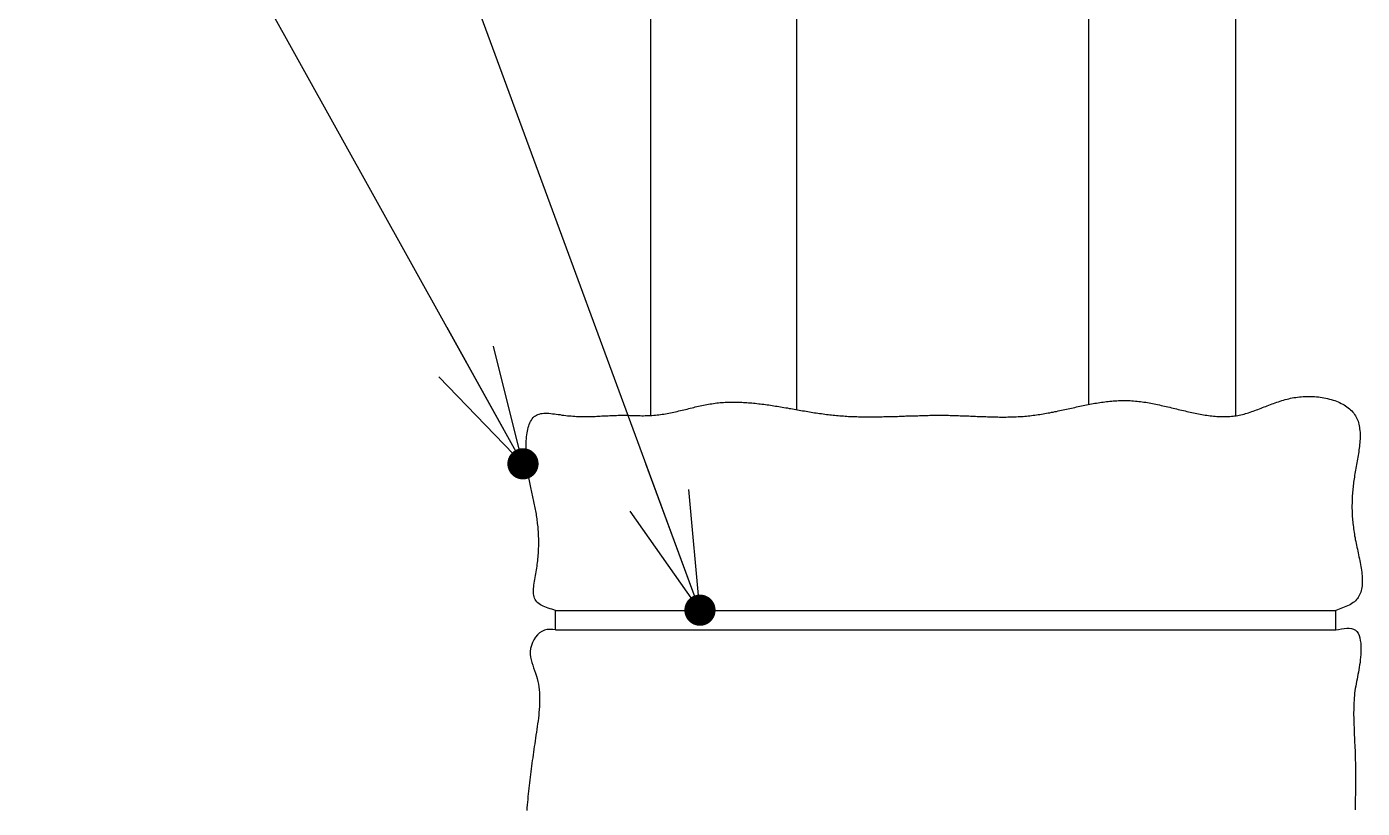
# Model space of a CAD drawing. Extents: x 443 to 1217, y -1921 to -677.
# Drawn here: x 535.81 to 558.04, y -1002.88 to -989.88 of the extents above; entities that cross this region are included whole.
import ezdxf

# ---------------------------------------------------------------- set-up
doc = ezdxf.new("R2010")
doc.units = 0
doc.header["$MEASUREMENT"] = 0
doc.layers.get('0').update_dxf_attribs({"linetype": 'CONTINUOUS'})
doc.layers.add('3', color=8, linetype='CONTINUOUS')
doc.layers.add('5', color=7, linetype='CONTINUOUS')

msp = doc.modelspace()

# ---------------------------------------------------------------- linework, layer by layer
at = {"color": 7, "linetype": 'Continuous'}
for p, q in [((547.017, -999.588), (537.525, -973.841)), ((544.071, -997.151), (535.81, -982.298))]:
    msp.add_line(p, q, dxfattribs=at)
at = {"color": 0}
for p, q in [((544.071, -997.151), (542.809, -994.882)), ((544.071, -997.151), (543.58, -995.195)), ((544.071, -997.151), (542.668, -995.703)), ((547.017, -999.588), (546.119, -997.151)), ((547.017, -999.588), (546.833, -997.579)), ((547.017, -999.588), (545.854, -997.94))]:
    msp.add_line(p, q, dxfattribs=at)
at = {"color": 0, "const_width": 0.26}
for points in [[(544.004, -997.263, 1), (544.138, -997.04, 1), (544.004, -997.263)], [(546.934, -999.687, 1), (547.101, -999.488, 1), (546.934, -999.687)]]:
    msp.add_lwpolyline(points, format="xyb", dxfattribs=at)
at = {"layer": '3', "color": 3}
for p, q in [((557.027, -996.036), (557.059, -996.033)), ((557.059, -996.033), (557.09, -996.031)), ((557.09, -996.031), (557.122, -996.03)), ((557.122, -996.03), (557.154, -996.03)), ((557.154, -996.03), (557.185, -996.03)), ((557.185, -996.03), (557.217, -996.033)), ((557.217, -996.033), (557.248, -996.034)), ((546.72, -996.259), (546.747, -996.253)), ((546.747, -996.253), (546.775, -996.246)), ((546.775, -996.246), (546.802, -996.24)), ((546.802, -996.24), (546.83, -996.233)), ((546.83, -996.233), (546.857, -996.225)), ((546.857, -996.225), (546.885, -996.219)), ((546.885, -996.219), (546.913, -996.212)), ((546.913, -996.212), (546.94, -996.206)), ((546.94, -996.206), (546.967, -996.199)), ((546.967, -996.199), (546.994, -996.194)), ((546.994, -996.194), (547.023, -996.187)), ((547.023, -996.187), (547.05, -996.182)), ((547.05, -996.182), (547.077, -996.175)), ((547.077, -996.175), (547.104, -996.17)), ((547.104, -996.17), (547.133, -996.164)), ((547.133, -996.164), (547.16, -996.16)), ((547.16, -996.16), (547.187, -996.156)), ((547.187, -996.156), (547.215, -996.151)), ((547.215, -996.151), (547.243, -996.147)), ((547.243, -996.147), (547.27, -996.143)), ((547.27, -996.143), (547.298, -996.139)), ((547.298, -996.139), (547.326, -996.137)), ((547.326, -996.137), (547.353, -996.134)), ((547.353, -996.134), (547.381, -996.132)), ((547.381, -996.132), (547.408, -996.129)), ((547.408, -996.129), (547.437, -996.128)), ((547.437, -996.128), (547.464, -996.127)), ((547.464, -996.127), (547.492, -996.126)), ((547.492, -996.126), (547.52, -996.125)), ((547.52, -996.125), (547.548, -996.125)), ((547.548, -996.125), (547.575, -996.124)), ((547.575, -996.124), (547.603, -996.125)), ((547.603, -996.125), (547.631, -996.125)), ((547.631, -996.125), (547.659, -996.126)), ((547.659, -996.126), (547.686, -996.126)), ((547.686, -996.126), (547.715, -996.127)), ((547.715, -996.127), (547.743, -996.129)), ((547.743, -996.129), (547.77, -996.131)), ((547.77, -996.131), (547.799, -996.133)), ((547.799, -996.133), (547.827, -996.135)), ((547.827, -996.135), (547.854, -996.137)), ((547.854, -996.137), (547.882, -996.139)), ((547.882, -996.139), (547.911, -996.141)), ((547.911, -996.141), (547.938, -996.145)), ((547.938, -996.145), (547.966, -996.148)), ((547.966, -996.148), (547.995, -996.151)), ((547.995, -996.151), (548.022, -996.155)), ((548.022, -996.155), (548.05, -996.158)), ((548.05, -996.158), (548.079, -996.161)), ((548.079, -996.161), (548.107, -996.165)), ((548.107, -996.165), (548.135, -996.169)), ((548.135, -996.169), (548.163, -996.173)), ((548.163, -996.173), (548.191, -996.177)), ((548.191, -996.177), (548.219, -996.182)), ((548.219, -996.182), (548.248, -996.186)), ((548.248, -996.186), (548.276, -996.191)), ((548.276, -996.191), (548.303, -996.195)), ((548.303, -996.195), (548.331, -996.199)), ((548.331, -996.199), (548.36, -996.204)), ((548.36, -996.204), (548.388, -996.209)), ((548.388, -996.209), (548.416, -996.213)), ((548.416, -996.213), (548.445, -996.219)), ((548.445, -996.219), (548.473, -996.223)), ((548.473, -996.223), (548.5, -996.229)), ((548.5, -996.229), (548.529, -996.233)), ((548.529, -996.233), (548.557, -996.238)), ((548.557, -996.238), (548.585, -996.243)), ((548.585, -996.243), (548.614, -996.248)), ((548.614, -996.248), (548.642, -996.253)), ((548.642, -996.253), (548.67, -996.258)), ((553.036, -996.261), (553.063, -996.255)), ((553.063, -996.255), (553.092, -996.248)), ((553.092, -996.248), (553.119, -996.243)), ((553.119, -996.243), (553.147, -996.236)), ((553.147, -996.236), (553.175, -996.231)), ((553.175, -996.231), (553.202, -996.224)), ((553.202, -996.224), (553.23, -996.218)), ((553.23, -996.218), (553.257, -996.212)), ((553.257, -996.212), (553.286, -996.206)), ((553.286, -996.206), (553.313, -996.2)), ((553.313, -996.2), (553.341, -996.194)), ((553.341, -996.194), (553.369, -996.188)), ((553.369, -996.188), (553.397, -996.183)), ((553.397, -996.183), (553.424, -996.176)), ((553.424, -996.176), (553.453, -996.171)), ((553.453, -996.171), (553.48, -996.165)), ((553.48, -996.165), (553.508, -996.16)), ((553.508, -996.16), (553.535, -996.156)), ((553.535, -996.156), (553.564, -996.15)), ((553.564, -996.15), (553.591, -996.145)), ((553.591, -996.145), (553.619, -996.14)), ((553.619, -996.14), (553.647, -996.136)), ((553.647, -996.136), (553.675, -996.132)), ((553.675, -996.132), (553.703, -996.127)), ((553.703, -996.127), (553.73, -996.124)), ((553.73, -996.124), (553.759, -996.12)), ((553.759, -996.12), (553.786, -996.116)), ((553.786, -996.116), (553.814, -996.113)), ((553.814, -996.113), (553.843, -996.111)), ((553.843, -996.111), (553.871, -996.108)), ((553.871, -996.108), (553.898, -996.106)), ((553.898, -996.106), (553.927, -996.103)), ((553.927, -996.103), (553.955, -996.102)), ((553.955, -996.102), (553.983, -996.1)), ((553.983, -996.1), (554.011, -996.099)), ((554.011, -996.099), (554.039, -996.099)), ((554.039, -996.099), (554.067, -996.099)), ((554.067, -996.099), (554.096, -996.099)), ((554.096, -996.099), (554.124, -996.099)), ((554.124, -996.099), (554.152, -996.1)), ((554.152, -996.1), (554.181, -996.101)), ((554.181, -996.101), (554.209, -996.102)), ((554.209, -996.102), (554.237, -996.104)), ((554.237, -996.104), (554.266, -996.108)), ((554.266, -996.108), (554.294, -996.11)), ((554.294, -996.11), (554.322, -996.113)), ((554.322, -996.113), (554.351, -996.116)), ((554.351, -996.116), (554.38, -996.121)), ((554.38, -996.121), (554.408, -996.124)), ((554.408, -996.124), (554.437, -996.128)), ((554.437, -996.128), (554.465, -996.134)), ((554.465, -996.134), (554.493, -996.138)), ((554.493, -996.138), (554.522, -996.144)), ((554.522, -996.144), (554.551, -996.149)), ((554.551, -996.149), (554.579, -996.155)), ((554.579, -996.155), (554.608, -996.16)), ((554.608, -996.16), (554.636, -996.167)), ((554.636, -996.167), (554.666, -996.172)), ((554.666, -996.172), (554.694, -996.179)), ((554.694, -996.179), (554.722, -996.185)), ((554.722, -996.185), (554.751, -996.192)), ((554.751, -996.192), (554.78, -996.198)), ((554.78, -996.198), (554.808, -996.205)), ((554.808, -996.205), (554.837, -996.211)), ((554.837, -996.211), (554.865, -996.218)), ((554.865, -996.218), (554.893, -996.225)), ((554.893, -996.225), (554.922, -996.232)), ((554.922, -996.232), (554.95, -996.238)), ((554.95, -996.238), (554.979, -996.246)), ((554.979, -996.246), (555.008, -996.253)), ((555.008, -996.253), (555.036, -996.259)), ((556.28, -996.256), (556.306, -996.246)), ((556.306, -996.246), (556.331, -996.236)), ((556.331, -996.236), (556.357, -996.226)), ((556.357, -996.226), (556.383, -996.217)), ((556.383, -996.217), (556.409, -996.206)), ((556.409, -996.206), (556.435, -996.196)), ((556.435, -996.196), (556.462, -996.186)), ((556.462, -996.186), (556.488, -996.175)), ((556.488, -996.175), (556.514, -996.165)), ((556.514, -996.165), (556.541, -996.156)), ((556.541, -996.156), (556.567, -996.146)), ((556.567, -996.146), (556.595, -996.136)), ((556.595, -996.136), (556.622, -996.126)), ((556.622, -996.126), (556.649, -996.118)), ((556.649, -996.118), (556.676, -996.109)), ((556.676, -996.109), (556.705, -996.1)), ((556.705, -996.1), (556.733, -996.091)), ((556.733, -996.091), (556.761, -996.084)), ((556.761, -996.084), (556.79, -996.076)), ((556.79, -996.076), (556.818, -996.068)), ((556.818, -996.068), (556.847, -996.062)), ((556.847, -996.062), (556.877, -996.056)), ((556.877, -996.056), (556.906, -996.051)), ((556.906, -996.051), (556.936, -996.046)), ((556.936, -996.046), (556.966, -996.042)), ((556.966, -996.042), (556.997, -996.038)), ((556.997, -996.038), (557.027, -996.036)), ((557.248, -996.034), (557.28, -996.037)), ((557.28, -996.037), (557.312, -996.04)), ((557.312, -996.04), (557.343, -996.043)), ((557.343, -996.043), (557.375, -996.048)), ((557.375, -996.048), (557.405, -996.053)), ((557.405, -996.053), (557.437, -996.06)), ((557.437, -996.06), (557.466, -996.066)), ((557.466, -996.066), (557.497, -996.074)), ((557.497, -996.074), (557.526, -996.082)), ((557.526, -996.082), (557.556, -996.09)), ((557.556, -996.09), (557.584, -996.1)), ((557.584, -996.1), (557.612, -996.111)), ((557.612, -996.111), (557.64, -996.122)), ((557.64, -996.122), (557.666, -996.133)), ((557.666, -996.133), (557.692, -996.146)), ((557.692, -996.146), (557.717, -996.159)), ((557.717, -996.159), (557.741, -996.173)), ((557.741, -996.173), (557.765, -996.187)), ((557.765, -996.187), (557.788, -996.203)), ((557.788, -996.203), (557.809, -996.219)), ((557.809, -996.219), (557.829, -996.235)), ((557.829, -996.235), (557.849, -996.253)), ((557.849, -996.253), (557.867, -996.271)), ((544.176, -996.495), (544.187, -996.468)), ((544.187, -996.468), (544.199, -996.446)), ((544.199, -996.446), (544.212, -996.423)), ((544.212, -996.423), (544.226, -996.402)), ((544.226, -996.402), (544.242, -996.383)), ((544.242, -996.383), (544.259, -996.367)), ((544.259, -996.367), (544.277, -996.353)), ((544.277, -996.353), (544.298, -996.341)), ((544.298, -996.341), (544.32, -996.331)), ((544.32, -996.331), (544.343, -996.323)), ((544.343, -996.323), (544.367, -996.317)), ((544.367, -996.317), (544.393, -996.314)), ((544.393, -996.314), (544.419, -996.311)), ((544.419, -996.311), (544.446, -996.31)), ((544.446, -996.31), (544.475, -996.31)), ((544.475, -996.31), (544.504, -996.311)), ((544.504, -996.311), (544.535, -996.315)), ((544.535, -996.315), (544.564, -996.318)), ((544.564, -996.318), (544.596, -996.321)), ((544.596, -996.321), (544.626, -996.326)), ((544.626, -996.326), (544.658, -996.33)), ((544.658, -996.33), (544.688, -996.334)), ((544.688, -996.334), (544.72, -996.34)), ((544.72, -996.34), (544.751, -996.343)), ((544.751, -996.343), (544.782, -996.347)), ((544.782, -996.347), (544.812, -996.351)), ((544.812, -996.351), (544.843, -996.354)), ((544.843, -996.354), (544.872, -996.356)), ((544.872, -996.356), (544.903, -996.358)), ((544.903, -996.358), (544.932, -996.361)), ((544.932, -996.361), (544.962, -996.362)), ((544.962, -996.362), (544.991, -996.363)), ((544.991, -996.363), (545.019, -996.364)), ((545.019, -996.364), (545.048, -996.365)), ((545.048, -996.365), (545.077, -996.365)), ((545.077, -996.365), (545.106, -996.365)), ((545.106, -996.365), (545.134, -996.365)), ((545.134, -996.365), (545.161, -996.365)), ((545.161, -996.365), (545.19, -996.364)), ((545.19, -996.364), (545.218, -996.363)), ((545.218, -996.363), (545.245, -996.363)), ((545.245, -996.363), (545.272, -996.362)), ((545.272, -996.362), (545.301, -996.361)), ((545.301, -996.361), (545.328, -996.359)), ((545.328, -996.359), (545.355, -996.358)), ((545.355, -996.358), (545.382, -996.356)), ((545.382, -996.356), (545.41, -996.355)), ((545.41, -996.355), (545.437, -996.354)), ((545.437, -996.354), (545.464, -996.353)), ((545.464, -996.353), (545.491, -996.352)), ((545.491, -996.352), (545.519, -996.35)), ((545.519, -996.35), (545.546, -996.349)), ((545.546, -996.349), (545.574, -996.347)), ((545.574, -996.347), (545.601, -996.347)), ((545.601, -996.347), (545.629, -996.346)), ((545.629, -996.346), (545.656, -996.345)), ((545.656, -996.345), (545.683, -996.345)), ((545.683, -996.345), (545.712, -996.345)), ((545.712, -996.345), (545.739, -996.345)), ((545.739, -996.345), (545.767, -996.345)), ((545.767, -996.345), (545.794, -996.345)), ((545.794, -996.345), (545.823, -996.345)), ((545.823, -996.345), (545.851, -996.346)), ((545.851, -996.346), (545.878, -996.347)), ((545.878, -996.347), (545.907, -996.347)), ((545.907, -996.347), (545.935, -996.349)), ((545.935, -996.349), (545.963, -996.349)), ((545.963, -996.349), (545.992, -996.35)), ((545.992, -996.35), (546.02, -996.35)), ((546.02, -996.35), (546.048, -996.351)), ((546.048, -996.351), (546.077, -996.351)), ((546.077, -996.351), (546.105, -996.35)), ((546.105, -996.35), (546.133, -996.35)), ((546.133, -996.35), (546.162, -996.349)), ((546.162, -996.349), (546.19, -996.347)), ((546.19, -996.347), (546.218, -996.346)), ((546.218, -996.346), (546.247, -996.344)), ((546.247, -996.344), (546.275, -996.342)), ((546.275, -996.342), (546.303, -996.339)), ((546.303, -996.339), (546.331, -996.335)), ((546.331, -996.335), (546.359, -996.332)), ((546.359, -996.332), (546.387, -996.328)), ((546.387, -996.328), (546.414, -996.323)), ((546.414, -996.323), (546.443, -996.319)), ((546.443, -996.319), (546.47, -996.314)), ((546.47, -996.314), (546.498, -996.308)), ((546.498, -996.308), (546.526, -996.303)), ((546.526, -996.303), (546.554, -996.297)), ((546.554, -996.297), (546.581, -996.292)), ((546.581, -996.292), (546.61, -996.285)), ((546.61, -996.285), (546.637, -996.279)), ((546.637, -996.279), (546.664, -996.272)), ((546.664, -996.272), (546.692, -996.266)), ((546.692, -996.266), (546.72, -996.259)), ((548.67, -996.258), (548.699, -996.262)), ((548.699, -996.262), (548.727, -996.268)), ((548.727, -996.268), (548.755, -996.272)), ((548.755, -996.272), (548.783, -996.278)), ((548.783, -996.278), (548.811, -996.282)), ((548.811, -996.282), (548.839, -996.286)), ((548.839, -996.286), (548.868, -996.292)), ((548.868, -996.292), (548.896, -996.296)), ((548.896, -996.296), (548.924, -996.301)), ((548.924, -996.301), (548.953, -996.305)), ((548.953, -996.305), (548.981, -996.309)), ((548.981, -996.309), (549.009, -996.314)), ((549.009, -996.314), (549.038, -996.317)), ((549.038, -996.317), (549.066, -996.321)), ((549.066, -996.321), (549.094, -996.325)), ((549.094, -996.325), (549.123, -996.329)), ((549.123, -996.329), (549.15, -996.332)), ((549.15, -996.332), (549.178, -996.335)), ((549.178, -996.335), (549.207, -996.339)), ((549.207, -996.339), (549.235, -996.342)), ((549.235, -996.342), (549.263, -996.345)), ((549.263, -996.345), (549.292, -996.347)), ((549.292, -996.347), (549.32, -996.35)), ((549.32, -996.35), (549.348, -996.353)), ((549.348, -996.353), (549.377, -996.355)), ((549.377, -996.355), (549.405, -996.356)), ((549.405, -996.356), (549.432, -996.358)), ((549.432, -996.358), (549.461, -996.361)), ((549.461, -996.361), (549.489, -996.362)), ((549.489, -996.362), (549.517, -996.363)), ((549.517, -996.363), (549.546, -996.365)), ((549.546, -996.365), (549.574, -996.366)), ((549.574, -996.366), (549.602, -996.367)), ((549.602, -996.367), (549.631, -996.367)), ((549.631, -996.367), (549.658, -996.368)), ((549.658, -996.368), (549.686, -996.369)), ((549.686, -996.369), (549.714, -996.369)), ((549.714, -996.369), (549.743, -996.369)), ((549.743, -996.369), (549.771, -996.37)), ((549.771, -996.37), (549.799, -996.37)), ((549.799, -996.37), (549.828, -996.37)), ((549.828, -996.37), (549.855, -996.37)), ((549.855, -996.37), (549.883, -996.37)), ((549.883, -996.37), (549.912, -996.37)), ((549.912, -996.37), (549.94, -996.369)), ((549.94, -996.369), (549.968, -996.369)), ((549.968, -996.369), (549.997, -996.369)), ((549.997, -996.369), (550.025, -996.368)), ((550.025, -996.368), (550.052, -996.368)), ((550.052, -996.368), (550.081, -996.367)), ((550.081, -996.367), (550.109, -996.367)), ((550.109, -996.367), (550.137, -996.366)), ((550.137, -996.366), (550.166, -996.365)), ((550.166, -996.365), (550.194, -996.365)), ((550.194, -996.365), (550.222, -996.364)), ((550.222, -996.364), (550.25, -996.363)), ((550.25, -996.363), (550.278, -996.362)), ((550.278, -996.362), (550.306, -996.362)), ((550.306, -996.362), (550.335, -996.361)), ((550.335, -996.361), (550.363, -996.359)), ((550.363, -996.359), (550.391, -996.358)), ((550.391, -996.358), (550.42, -996.357)), ((550.42, -996.357), (550.447, -996.356)), ((550.447, -996.356), (550.475, -996.355)), ((550.475, -996.355), (550.503, -996.355)), ((550.503, -996.355), (550.532, -996.354)), ((550.532, -996.354), (550.56, -996.353)), ((550.56, -996.353), (550.589, -996.352)), ((550.589, -996.352), (550.617, -996.351)), ((550.617, -996.351), (550.645, -996.351)), ((550.645, -996.351), (550.672, -996.35)), ((550.672, -996.35), (550.701, -996.349)), ((550.701, -996.349), (550.729, -996.349)), ((550.729, -996.349), (550.757, -996.347)), ((550.757, -996.347), (550.786, -996.346)), ((550.786, -996.346), (550.814, -996.346)), ((550.814, -996.346), (550.842, -996.345)), ((550.842, -996.345), (550.871, -996.345)), ((550.871, -996.345), (550.899, -996.345)), ((550.899, -996.345), (550.927, -996.344)), ((550.927, -996.344), (550.955, -996.344)), ((550.955, -996.344), (550.983, -996.344)), ((550.983, -996.344), (551.011, -996.344)), ((551.011, -996.344), (551.04, -996.344)), ((551.04, -996.344), (551.068, -996.344)), ((551.068, -996.344), (551.096, -996.344)), ((551.096, -996.344), (551.125, -996.345)), ((551.125, -996.345), (551.153, -996.345)), ((551.153, -996.345), (551.181, -996.346)), ((551.181, -996.346), (551.21, -996.346)), ((551.21, -996.346), (551.238, -996.347)), ((551.238, -996.347), (551.266, -996.349)), ((551.266, -996.349), (551.295, -996.349)), ((551.295, -996.349), (551.323, -996.35)), ((551.323, -996.35), (551.351, -996.351)), ((551.351, -996.351), (551.38, -996.352)), ((551.38, -996.352), (551.408, -996.353)), ((551.408, -996.353), (551.436, -996.354)), ((551.436, -996.354), (551.465, -996.355)), ((551.465, -996.355), (551.493, -996.356)), ((551.493, -996.356), (551.521, -996.357)), ((551.521, -996.357), (551.55, -996.358)), ((551.55, -996.358), (551.577, -996.359)), ((551.577, -996.359), (551.605, -996.361)), ((551.605, -996.361), (551.634, -996.362)), ((551.634, -996.362), (551.662, -996.363)), ((551.662, -996.363), (551.69, -996.364)), ((551.69, -996.364), (551.719, -996.365)), ((551.719, -996.365), (551.747, -996.366)), ((551.747, -996.366), (551.775, -996.367)), ((551.775, -996.367), (551.804, -996.368)), ((551.804, -996.368), (551.832, -996.369)), ((551.832, -996.369), (551.86, -996.369)), ((551.86, -996.369), (551.889, -996.37)), ((551.889, -996.37), (551.917, -996.37)), ((551.917, -996.37), (551.945, -996.371)), ((551.945, -996.371), (551.974, -996.371)), ((551.974, -996.371), (552.001, -996.373)), ((552.001, -996.373), (552.029, -996.373)), ((552.029, -996.373), (552.058, -996.373)), ((552.058, -996.373), (552.086, -996.373)), ((552.086, -996.373), (552.114, -996.373)), ((552.114, -996.373), (552.143, -996.371)), ((552.143, -996.371), (552.171, -996.371)), ((552.171, -996.371), (552.198, -996.37)), ((552.198, -996.37), (552.227, -996.369)), ((552.227, -996.369), (552.255, -996.369)), ((552.255, -996.369), (552.283, -996.368)), ((552.283, -996.368), (552.312, -996.366)), ((552.312, -996.366), (552.339, -996.365)), ((552.339, -996.365), (552.367, -996.363)), ((552.367, -996.363), (552.395, -996.362)), ((552.395, -996.362), (552.424, -996.359)), ((552.424, -996.359), (552.451, -996.357)), ((552.451, -996.357), (552.479, -996.354)), ((552.479, -996.354), (552.508, -996.352)), ((552.508, -996.352), (552.535, -996.349)), ((552.535, -996.349), (552.563, -996.345)), ((552.563, -996.345), (552.591, -996.342)), ((552.591, -996.342), (552.619, -996.338)), ((552.619, -996.338), (552.647, -996.334)), ((552.647, -996.334), (552.674, -996.33)), ((552.674, -996.33), (552.703, -996.326)), ((552.703, -996.326), (552.73, -996.321)), ((552.73, -996.321), (552.758, -996.316)), ((552.758, -996.316), (552.786, -996.311)), ((552.786, -996.311), (552.814, -996.306)), ((552.814, -996.306), (552.841, -996.301)), ((552.841, -996.301), (552.87, -996.295)), ((552.87, -996.295), (552.897, -996.29)), ((552.897, -996.29), (552.925, -996.284)), ((552.925, -996.284), (552.952, -996.279)), ((552.952, -996.279), (552.981, -996.272)), ((552.981, -996.272), (553.008, -996.267)), ((553.008, -996.267), (553.036, -996.261)), ((555.036, -996.259), (555.064, -996.266)), ((555.064, -996.266), (555.093, -996.272)), ((555.093, -996.272), (555.121, -996.279)), ((555.121, -996.279), (555.149, -996.285)), ((555.149, -996.285), (555.177, -996.292)), ((555.177, -996.292), (555.205, -996.297)), ((555.205, -996.297), (555.233, -996.304)), ((555.233, -996.304), (555.262, -996.309)), ((555.262, -996.309), (555.29, -996.315)), ((555.29, -996.315), (555.317, -996.32)), ((555.317, -996.32), (555.346, -996.326)), ((555.346, -996.326), (555.374, -996.33)), ((555.374, -996.33), (555.401, -996.335)), ((555.401, -996.335), (555.43, -996.34)), ((555.43, -996.34), (555.457, -996.343)), ((555.457, -996.343), (555.484, -996.347)), ((555.484, -996.347), (555.512, -996.351)), ((555.512, -996.351), (555.54, -996.354)), ((555.54, -996.354), (555.567, -996.357)), ((555.567, -996.357), (555.594, -996.359)), ((555.594, -996.359), (555.621, -996.362)), ((555.621, -996.362), (555.649, -996.363)), ((555.649, -996.363), (555.676, -996.364)), ((555.676, -996.364), (555.703, -996.365)), ((555.703, -996.365), (555.73, -996.366)), ((555.73, -996.366), (555.758, -996.365)), ((555.758, -996.365), (555.784, -996.365)), ((555.784, -996.365), (555.811, -996.364)), ((555.811, -996.364), (555.837, -996.363)), ((555.837, -996.363), (555.864, -996.361)), ((555.864, -996.361), (555.891, -996.357)), ((555.891, -996.357), (555.917, -996.354)), ((555.917, -996.354), (555.944, -996.351)), ((555.944, -996.351), (555.97, -996.346)), ((555.97, -996.346), (555.996, -996.341)), ((555.996, -996.341), (556.021, -996.335)), ((556.021, -996.335), (556.047, -996.33)), ((556.047, -996.33), (556.074, -996.323)), ((556.074, -996.323), (556.1, -996.316)), ((556.1, -996.316), (556.125, -996.308)), ((556.125, -996.308), (556.151, -996.301)), ((556.151, -996.301), (556.176, -996.292)), ((556.176, -996.292), (556.202, -996.283)), ((556.202, -996.283), (556.228, -996.274)), ((556.228, -996.274), (556.253, -996.266)), ((556.253, -996.266), (556.28, -996.256)), ((557.867, -996.271), (557.885, -996.29)), ((557.885, -996.29), (557.901, -996.31)), ((557.901, -996.31), (557.916, -996.33)), ((557.916, -996.33), (557.93, -996.352)), ((557.93, -996.352), (557.943, -996.374)), ((557.943, -996.374), (557.954, -996.397)), ((557.954, -996.397), (557.963, -996.419)), ((557.963, -996.419), (557.972, -996.443)), ((557.972, -996.443), (557.98, -996.468)), ((557.98, -996.468), (557.986, -996.493)), ((544.131, -996.703), (544.135, -996.67)), ((544.135, -996.67), (544.139, -996.638)), ((544.139, -996.638), (544.144, -996.608)), ((544.144, -996.608), (544.151, -996.579)), ((544.151, -996.579), (544.159, -996.549)), ((544.159, -996.549), (544.167, -996.521)), ((544.167, -996.521), (544.176, -996.495)), ((557.986, -996.493), (557.992, -996.52)), ((557.992, -996.52), (557.996, -996.546)), ((557.996, -996.546), (557.999, -996.572)), ((557.999, -996.572), (558.003, -996.599)), ((558.003, -996.599), (558.005, -996.628)), ((558.005, -996.628), (558.006, -996.655)), ((558.006, -996.655), (558.006, -996.684)), ((558.006, -996.684), (558.006, -996.713)), ((544.123, -996.867), (544.124, -996.835)), ((544.123, -996.9), (544.123, -996.867)), ((544.124, -996.933), (544.123, -996.9)), ((544.124, -996.801), (544.126, -996.768)), ((544.124, -996.835), (544.124, -996.801)), ((544.126, -996.768), (544.128, -996.735)), ((544.128, -996.735), (544.131, -996.703)), ((557.987, -996.921), (557.983, -996.951)), ((557.991, -996.891), (557.987, -996.921)), ((557.995, -996.861), (557.991, -996.891)), ((557.998, -996.83), (557.995, -996.861)), ((558, -996.801), (557.998, -996.83)), ((558.003, -996.771), (558, -996.801)), ((558.005, -996.742), (558.003, -996.771)), ((558.006, -996.713), (558.005, -996.742)), ((544.125, -996.965), (544.124, -996.933)), ((544.126, -996.997), (544.125, -996.965)), ((544.127, -997.029), (544.126, -996.997)), ((544.129, -997.059), (544.127, -997.029)), ((544.131, -997.091), (544.129, -997.059)), ((544.135, -997.12), (544.131, -997.091)), ((544.138, -997.151), (544.135, -997.12)), ((557.951, -997.134), (557.946, -997.165)), ((557.957, -997.105), (557.951, -997.134)), ((557.962, -997.074), (557.957, -997.105)), ((557.968, -997.043), (557.962, -997.074)), ((557.973, -997.012), (557.968, -997.043)), ((557.978, -996.982), (557.973, -997.012)), ((557.983, -996.951), (557.978, -996.982)), ((544.141, -997.18), (544.138, -997.151)), ((544.144, -997.21), (544.141, -997.18)), ((544.148, -997.239), (544.144, -997.21)), ((544.152, -997.268), (544.148, -997.239)), ((544.156, -997.297), (544.152, -997.268)), ((544.161, -997.325), (544.156, -997.297)), ((544.165, -997.353), (544.161, -997.325)), ((544.171, -997.381), (544.165, -997.353)), ((557.915, -997.344), (557.911, -997.372)), ((557.92, -997.314), (557.915, -997.344)), ((557.925, -997.285), (557.92, -997.314)), ((557.931, -997.255), (557.925, -997.285)), ((557.935, -997.225), (557.931, -997.255)), ((557.94, -997.195), (557.935, -997.225)), ((557.946, -997.165), (557.94, -997.195)), ((544.176, -997.409), (544.171, -997.381)), ((544.18, -997.436), (544.176, -997.409)), ((544.186, -997.463), (544.18, -997.436)), ((544.191, -997.491), (544.186, -997.463)), ((544.197, -997.517), (544.191, -997.491)), ((544.202, -997.544), (544.197, -997.517)), ((544.209, -997.571), (544.202, -997.544)), ((544.214, -997.597), (544.209, -997.571)), ((557.886, -997.569), (557.884, -997.596)), ((557.889, -997.541), (557.886, -997.569)), ((557.893, -997.514), (557.889, -997.541)), ((557.896, -997.485), (557.893, -997.514)), ((557.899, -997.457), (557.896, -997.485)), ((557.902, -997.429), (557.899, -997.457)), ((557.907, -997.4), (557.902, -997.429)), ((557.911, -997.372), (557.907, -997.4)), ((544.22, -997.624), (544.214, -997.597)), ((544.225, -997.65), (544.22, -997.624)), ((544.232, -997.676), (544.225, -997.65)), ((544.237, -997.702), (544.232, -997.676)), ((544.242, -997.728), (544.237, -997.702)), ((544.248, -997.754), (544.242, -997.728)), ((544.253, -997.781), (544.248, -997.754)), ((544.259, -997.807), (544.253, -997.781)), ((544.264, -997.832), (544.259, -997.807)), ((557.873, -997.76), (557.872, -997.787)), ((557.872, -997.787), (557.872, -997.814)), ((557.874, -997.733), (557.873, -997.76)), ((557.875, -997.705), (557.874, -997.733)), ((557.877, -997.678), (557.875, -997.705)), ((557.878, -997.651), (557.877, -997.678)), ((557.881, -997.624), (557.878, -997.651)), ((557.884, -997.596), (557.881, -997.624)), ((544.27, -997.858), (544.264, -997.832)), ((544.275, -997.884), (544.27, -997.858)), ((544.28, -997.91), (544.275, -997.884)), ((544.285, -997.936), (544.28, -997.91)), ((544.289, -997.961), (544.285, -997.936)), ((544.294, -997.988), (544.289, -997.961)), ((544.298, -998.014), (544.294, -997.988)), ((544.302, -998.04), (544.298, -998.014)), ((557.872, -997.814), (557.871, -997.842)), ((557.871, -997.842), (557.871, -997.869)), ((557.871, -997.869), (557.871, -997.896)), ((557.871, -997.896), (557.872, -997.923)), ((557.872, -997.923), (557.873, -997.951)), ((557.873, -997.951), (557.874, -997.979)), ((557.874, -997.979), (557.875, -998.006)), ((557.875, -998.006), (557.877, -998.035)), ((544.306, -998.066), (544.302, -998.04)), ((544.31, -998.093), (544.306, -998.066)), ((544.313, -998.12), (544.31, -998.093)), ((544.315, -998.146), (544.313, -998.12)), ((544.319, -998.173), (544.315, -998.146)), ((544.322, -998.199), (544.319, -998.173)), ((544.324, -998.226), (544.322, -998.199)), ((544.326, -998.252), (544.324, -998.226)), ((544.329, -998.28), (544.326, -998.252)), ((557.877, -998.035), (557.878, -998.062)), ((557.878, -998.062), (557.881, -998.09)), ((557.881, -998.09), (557.884, -998.118)), ((557.884, -998.118), (557.887, -998.147)), ((557.887, -998.147), (557.89, -998.175)), ((557.89, -998.175), (557.894, -998.205)), ((557.894, -998.205), (557.897, -998.233)), ((557.897, -998.233), (557.901, -998.262)), ((544.33, -998.307), (544.329, -998.28)), ((544.331, -998.334), (544.33, -998.307)), ((544.332, -998.361), (544.331, -998.334)), ((544.333, -998.39), (544.332, -998.361)), ((544.334, -998.417), (544.333, -998.39)), ((544.334, -998.445), (544.334, -998.417)), ((544.334, -998.474), (544.334, -998.445)), ((544.334, -998.502), (544.334, -998.474)), ((557.901, -998.262), (557.906, -998.293)), ((557.906, -998.293), (557.911, -998.322)), ((557.911, -998.322), (557.916, -998.353)), ((557.916, -998.353), (557.922, -998.383)), ((557.922, -998.383), (557.927, -998.414)), ((557.927, -998.414), (557.934, -998.444)), ((557.934, -998.444), (557.94, -998.476)), ((557.94, -998.476), (557.947, -998.507)), ((544.323, -998.704), (544.325, -998.674)), ((544.325, -998.674), (544.327, -998.645)), ((544.327, -998.645), (544.33, -998.616)), ((544.33, -998.616), (544.331, -998.587)), ((544.331, -998.587), (544.332, -998.559)), ((544.332, -998.559), (544.333, -998.53)), ((544.333, -998.53), (544.334, -998.502)), ((557.947, -998.507), (557.954, -998.539)), ((557.954, -998.539), (557.961, -998.572)), ((557.961, -998.572), (557.968, -998.603)), ((557.968, -998.603), (557.975, -998.636)), ((557.975, -998.636), (557.982, -998.668)), ((557.982, -998.668), (557.988, -998.7)), ((557.988, -998.7), (557.995, -998.732)), ((544.29, -998.949), (544.296, -998.917)), ((544.296, -998.917), (544.3, -998.886)), ((544.3, -998.886), (544.306, -998.855)), ((544.306, -998.855), (544.31, -998.825)), ((544.31, -998.825), (544.313, -998.794)), ((544.313, -998.794), (544.317, -998.764)), ((544.317, -998.764), (544.32, -998.734)), ((544.32, -998.734), (544.323, -998.704)), ((557.995, -998.732), (558.001, -998.765)), ((558.001, -998.765), (558.008, -998.796)), ((558.008, -998.796), (558.013, -998.828)), ((558.013, -998.828), (558.019, -998.86)), ((558.019, -998.86), (558.024, -998.891)), ((558.024, -998.891), (558.029, -998.923)), ((558.029, -998.923), (558.033, -998.953)), ((544.253, -999.169), (544.258, -999.139)), ((544.258, -999.139), (544.262, -999.107)), ((544.262, -999.107), (544.268, -999.075)), ((544.268, -999.075), (544.273, -999.044)), ((544.273, -999.044), (544.28, -999.012)), ((544.28, -999.012), (544.285, -998.98)), ((544.285, -998.98), (544.29, -998.949)), ((558.033, -998.953), (558.036, -998.984)), ((558.036, -998.984), (558.039, -999.014)), ((558.039, -999.014), (558.041, -999.044)), ((558.041, -999.044), (558.042, -999.073)), ((558.042, -999.13), (558.041, -999.158)), ((558.042, -999.073), (558.043, -999.101)), ((558.043, -999.101), (558.042, -999.13)), ((544.247, -999.257), (544.248, -999.229)), ((544.247, -999.286), (544.247, -999.257)), ((544.249, -999.313), (544.247, -999.286)), ((544.248, -999.229), (544.25, -999.2)), ((544.252, -999.339), (544.249, -999.313)), ((544.25, -999.2), (544.253, -999.169)), ((544.258, -999.364), (544.252, -999.339)), ((544.265, -999.387), (544.258, -999.364)), ((557.988, -999.353), (557.975, -999.374)), ((557.999, -999.331), (557.988, -999.353)), ((558.009, -999.31), (557.999, -999.331)), ((558.017, -999.286), (558.009, -999.31)), ((558.024, -999.262), (558.017, -999.286)), ((558.03, -999.237), (558.024, -999.262)), ((558.034, -999.212), (558.03, -999.237)), ((558.039, -999.184), (558.034, -999.212)), ((558.041, -999.158), (558.039, -999.184)), ((544.275, -999.409), (544.265, -999.387)), ((544.287, -999.429), (544.275, -999.409)), ((544.302, -999.449), (544.287, -999.429)), ((544.32, -999.467), (544.302, -999.449)), ((544.339, -999.482), (544.32, -999.467)), ((544.361, -999.497), (544.339, -999.482)), ((544.384, -999.51), (544.361, -999.497)), ((544.41, -999.522), (544.384, -999.51)), ((544.436, -999.534), (544.41, -999.522)), ((544.465, -999.545), (544.436, -999.534)), ((544.493, -999.555), (544.465, -999.545)), ((544.523, -999.565), (544.493, -999.555)), ((544.553, -999.573), (544.523, -999.565)), ((544.585, -999.582), (544.553, -999.573)), ((544.615, -999.591), (544.585, -999.582)), ((557.63, -999.581), (557.6, -999.591)), ((557.658, -999.571), (557.63, -999.581)), ((557.688, -999.561), (557.658, -999.571)), ((557.715, -999.55), (557.688, -999.561)), ((557.743, -999.54), (557.715, -999.55)), ((557.769, -999.529), (557.743, -999.54)), ((557.796, -999.517), (557.769, -999.529)), ((557.822, -999.504), (557.796, -999.517)), ((557.846, -999.491), (557.822, -999.504)), ((557.869, -999.477), (557.846, -999.491)), ((557.89, -999.462), (557.869, -999.477)), ((557.911, -999.447), (557.89, -999.462)), ((557.93, -999.431), (557.911, -999.447)), ((557.946, -999.412), (557.93, -999.431)), ((557.962, -999.394), (557.946, -999.412)), ((557.975, -999.374), (557.962, -999.394)), ((544.312, -999.999), (544.281, -1000.039)), ((544.348, -999.967), (544.312, -999.999)), ((544.387, -999.94), (544.348, -999.967)), ((544.429, -999.921), (544.387, -999.94)), ((544.473, -999.91), (544.429, -999.921)), ((544.519, -999.908), (544.473, -999.91)), ((544.567, -999.91), (544.519, -999.908)), ((544.615, -999.916), (544.567, -999.91)), ((557.6, -999.916), (557.648, -999.907)), ((557.648, -999.907), (557.695, -999.898)), ((557.695, -999.898), (557.741, -999.892)), ((557.741, -999.892), (557.786, -999.887)), ((557.786, -999.887), (557.827, -999.887)), ((557.827, -999.887), (557.865, -999.892)), ((557.865, -999.892), (557.899, -999.901)), ((557.899, -999.901), (557.928, -999.918)), ((557.928, -999.918), (557.954, -999.942)), ((557.954, -999.942), (557.974, -999.971)), ((557.974, -999.971), (557.99, -1000.007)), ((557.99, -1000.007), (558.001, -1000.046)), ((544.199, -1000.225), (544.192, -1000.274)), ((544.211, -1000.176), (544.199, -1000.225)), ((544.229, -1000.128), (544.211, -1000.176)), ((544.252, -1000.081), (544.229, -1000.128)), ((544.281, -1000.039), (544.252, -1000.081)), ((558.001, -1000.046), (558.01, -1000.09)), ((558.01, -1000.09), (558.017, -1000.135)), ((558.017, -1000.135), (558.02, -1000.183)), ((558.02, -1000.183), (558.021, -1000.231)), ((558.021, -1000.231), (558.02, -1000.278)), ((544.192, -1000.274), (544.192, -1000.322)), ((544.192, -1000.322), (544.197, -1000.368)), ((544.197, -1000.368), (544.205, -1000.415)), ((544.205, -1000.415), (544.218, -1000.459)), ((544.218, -1000.459), (544.233, -1000.504)), ((558.005, -1000.457), (557.999, -1000.499)), ((558.01, -1000.414), (558.005, -1000.457)), ((558.015, -1000.37), (558.01, -1000.414)), ((558.018, -1000.324), (558.015, -1000.37)), ((558.02, -1000.278), (558.018, -1000.324)), ((544.233, -1000.504), (544.249, -1000.549)), ((544.249, -1000.549), (544.265, -1000.593)), ((544.265, -1000.593), (544.282, -1000.638)), ((544.282, -1000.638), (544.296, -1000.683)), ((544.296, -1000.683), (544.309, -1000.727)), ((557.962, -1000.698), (557.955, -1000.737)), ((557.97, -1000.66), (557.962, -1000.698)), ((557.978, -1000.621), (557.97, -1000.66)), ((557.985, -1000.58), (557.978, -1000.621)), ((557.993, -1000.54), (557.985, -1000.58)), ((557.999, -1000.499), (557.993, -1000.54)), ((544.309, -1000.727), (544.319, -1000.773)), ((544.319, -1000.773), (544.327, -1000.819)), ((544.327, -1000.819), (544.335, -1000.865)), ((544.335, -1000.865), (544.341, -1000.912)), ((544.341, -1000.912), (544.344, -1000.957)), ((557.926, -1000.891), (557.921, -1000.929)), ((557.933, -1000.852), (557.926, -1000.891)), ((557.939, -1000.814), (557.933, -1000.852)), ((557.947, -1000.775), (557.939, -1000.814)), ((557.955, -1000.737), (557.947, -1000.775)), ((544.344, -1000.957), (544.347, -1001.004)), ((544.347, -1001.146), (544.345, -1001.193)), ((544.347, -1001.004), (544.348, -1001.051)), ((544.348, -1001.098), (544.347, -1001.146)), ((544.348, -1001.051), (544.348, -1001.098)), ((557.903, -1001.127), (557.902, -1001.168)), ((557.906, -1001.087), (557.903, -1001.127)), ((557.909, -1001.048), (557.906, -1001.087)), ((557.912, -1001.008), (557.909, -1001.048)), ((557.916, -1000.968), (557.912, -1001.008)), ((557.921, -1000.929), (557.916, -1000.968)), ((544.333, -1001.336), (544.327, -1001.382)), ((544.337, -1001.288), (544.333, -1001.336)), ((544.342, -1001.241), (544.337, -1001.288)), ((544.345, -1001.193), (544.342, -1001.241)), ((557.9, -1001.249), (557.899, -1001.291)), ((557.899, -1001.291), (557.899, -1001.332)), ((557.899, -1001.332), (557.9, -1001.374)), ((557.902, -1001.168), (557.9, -1001.209)), ((557.9, -1001.209), (557.9, -1001.249)), ((544.301, -1001.573), (544.295, -1001.62)), ((544.309, -1001.525), (544.301, -1001.573)), ((544.315, -1001.478), (544.309, -1001.525)), ((544.322, -1001.43), (544.315, -1001.478)), ((544.327, -1001.382), (544.322, -1001.43)), ((557.9, -1001.374), (557.9, -1001.415)), ((557.9, -1001.415), (557.901, -1001.457)), ((557.901, -1001.457), (557.903, -1001.498)), ((557.903, -1001.498), (557.905, -1001.539)), ((557.905, -1001.539), (557.906, -1001.582)), ((557.906, -1001.582), (557.908, -1001.623)), ((544.266, -1001.809), (544.26, -1001.857)), ((544.273, -1001.762), (544.266, -1001.809)), ((544.281, -1001.715), (544.273, -1001.762)), ((544.287, -1001.668), (544.281, -1001.715)), ((544.295, -1001.62), (544.287, -1001.668)), ((557.908, -1001.623), (557.91, -1001.666)), ((557.91, -1001.666), (557.912, -1001.707)), ((557.912, -1001.707), (557.914, -1001.75)), ((557.914, -1001.75), (557.916, -1001.792)), ((557.916, -1001.792), (557.918, -1001.834)), ((544.239, -1001.996), (544.233, -1002.043)), ((544.246, -1001.949), (544.239, -1001.996)), ((544.252, -1001.902), (544.246, -1001.949)), ((544.26, -1001.857), (544.252, -1001.902)), ((557.918, -1001.834), (557.92, -1001.876)), ((557.92, -1001.876), (557.922, -1001.918)), ((557.922, -1001.918), (557.923, -1001.96)), ((557.923, -1001.96), (557.925, -1002.001)), ((557.925, -1002.001), (557.926, -1002.043)), ((544.208, -1002.228), (544.201, -1002.275)), ((544.213, -1002.182), (544.208, -1002.228)), ((544.22, -1002.136), (544.213, -1002.182)), ((544.226, -1002.089), (544.22, -1002.136)), ((544.233, -1002.043), (544.226, -1002.089)), ((557.926, -1002.043), (557.927, -1002.085)), ((557.927, -1002.085), (557.928, -1002.127)), ((557.928, -1002.127), (557.93, -1002.168)), ((557.93, -1002.168), (557.93, -1002.21)), ((557.93, -1002.21), (557.93, -1002.251)), ((557.93, -1002.251), (557.931, -1002.292)), ((544.178, -1002.459), (544.173, -1002.505)), ((544.184, -1002.413), (544.178, -1002.459)), ((544.189, -1002.367), (544.184, -1002.413)), ((544.196, -1002.321), (544.189, -1002.367)), ((544.201, -1002.275), (544.196, -1002.321)), ((557.931, -1002.457), (557.93, -1002.497)), ((557.931, -1002.292), (557.931, -1002.333)), ((557.931, -1002.333), (557.931, -1002.374)), ((557.931, -1002.374), (557.931, -1002.416)), ((557.931, -1002.416), (557.931, -1002.457)), ((544.154, -1002.69), (544.15, -1002.736)), ((544.159, -1002.643), (544.154, -1002.69)), ((544.163, -1002.598), (544.159, -1002.643)), ((544.168, -1002.552), (544.163, -1002.598)), ((544.173, -1002.505), (544.168, -1002.552)), ((557.928, -1002.662), (557.927, -1002.702)), ((557.927, -1002.702), (557.927, -1002.744)), ((557.93, -1002.58), (557.928, -1002.62)), ((557.928, -1002.62), (557.928, -1002.662)), ((557.93, -1002.497), (557.93, -1002.539)), ((557.93, -1002.539), (557.93, -1002.58)), ((544.138, -1002.874), (544.135, -1002.92)), ((544.141, -1002.829), (544.138, -1002.874)), ((544.145, -1002.782), (544.141, -1002.829)), ((544.15, -1002.736), (544.145, -1002.782)), ((557.927, -1002.785), (557.926, -1002.825)), ((557.926, -1002.825), (557.926, -1002.867)), ((557.926, -1002.867), (557.926, -1002.908)), ((557.927, -1002.744), (557.927, -1002.785))]:
    msp.add_line(p, q, dxfattribs=at)
at = {"layer": '3', "linetype": 'Continuous'}
for p, q in [((544.615, -999.916), (544.615, -999.591)), ((557.601, -999.916), (557.601, -999.591))]:
    msp.add_line(p, q, dxfattribs=at)
at = {"layer": '3', "color": 3, "linetype": 'Continuous'}
for p, q in [((544.615, -999.591), (557.601, -999.591)), ((544.615, -999.916), (557.601, -999.916))]:
    msp.add_line(p, q, dxfattribs=at)
at = {"layer": '5', "linetype": 'Continuous'}
for p, q in [((546.201, -996.347), (546.201, -984.145)), ((555.94, -996.351), (555.94, -984.145)), ((553.492, -996.163), (553.492, -987.388))]:
    msp.add_line(p, q, dxfattribs=at)
at = {"layer": '5', "color": 7, "linetype": 'Continuous'}
msp.add_line((548.622, -987.388), (548.622, -996.25), dxfattribs=at)

doc.saveas('drawing.dxf')
